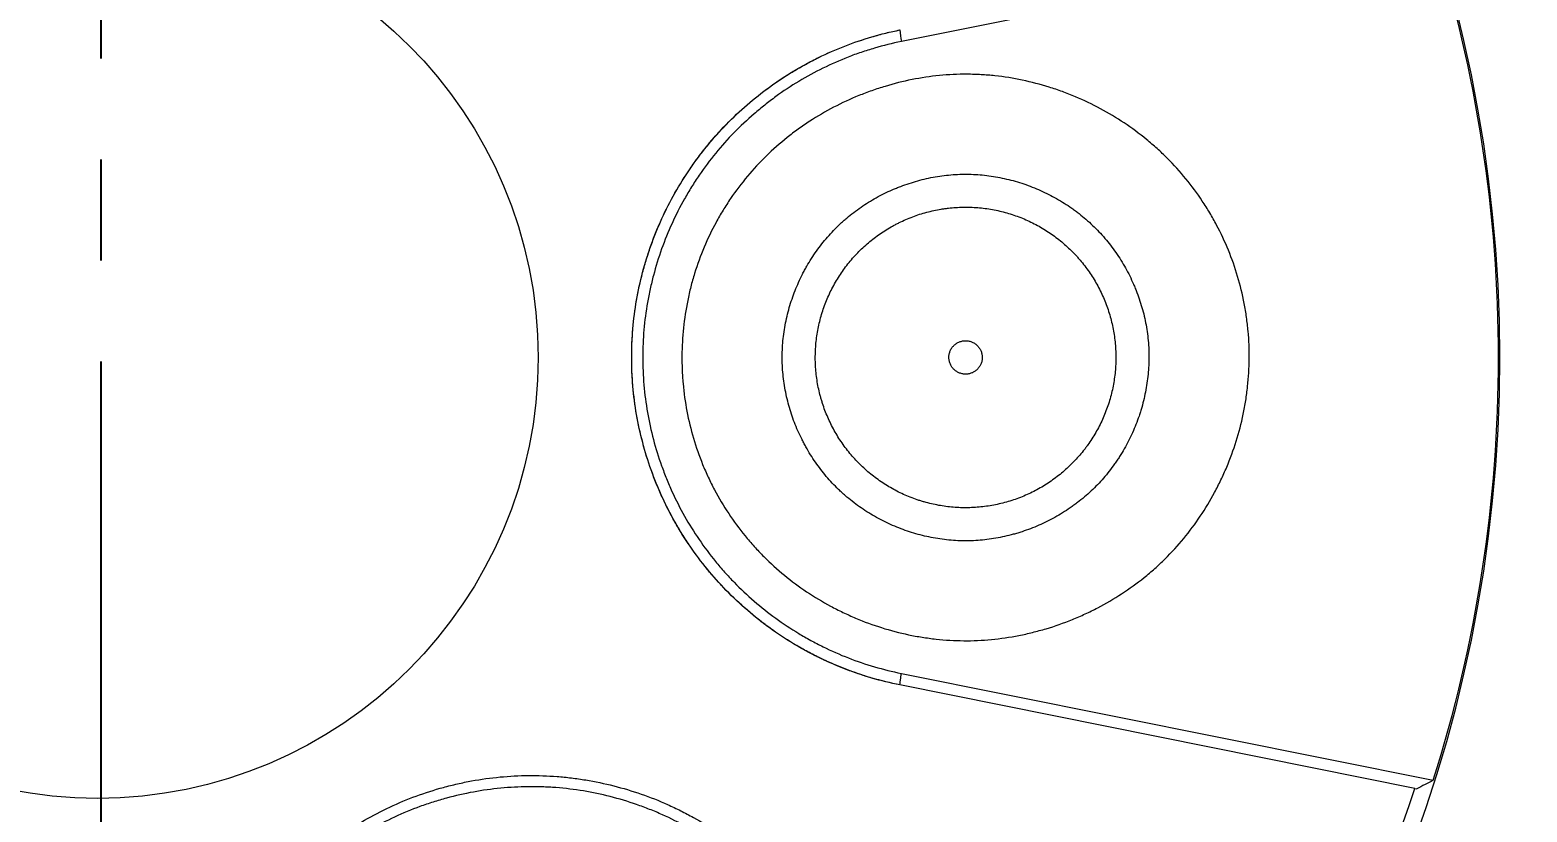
# Model space of a CAD drawing. Header units: inches. Extents: x 1105 to 1525, y -292 to 302.
# Drawn here: x 1223.2 to 1245.62, y 18.18 to 29.89 of the extents above; entities that cross this region are included whole.
import ezdxf

# ---------------------------------------------------------------- set-up
doc = ezdxf.new("R2010")
doc.units = ezdxf.units.IN
doc.header["$LTSCALE"] = 2.42
doc.header["$MEASUREMENT"] = 0
doc.header["$PDMODE"] = 3
doc.header["$PDSIZE"] = 0.3125
doc.linetypes.add('CENTER2', pattern=[1.125, 0.75, -0.125, 0.125, -0.125])
doc.layers.get('0').update_dxf_attribs({"linetype": 'CONTINUOUS'})
doc.layers.get('Defpoints').update_dxf_attribs({"linetype": 'CONTINUOUS'})
doc.layers.add('CENTER', color=1, linetype='CENTER2')
doc.layers.add('DIM', color=3, linetype='CONTINUOUS', lineweight=18)
doc.styles.get("Standard").update_dxf_attribs({"font": 'arial.ttf', "width": 0.8})
doc.dimstyles.new('ISO-25', dxfattribs={"dimtxt": 5, "dimasz": 2.5, "dimexe": 1.25, "dimexo": 0.625, "dimgap": 2, "dimtad": 1, "dimtih": 1, "dimtoh": 1, "dimdec": 1, "dimdsep": 46, "dimtxsty": 'Standard', "dimcen": 0, "dimclrd": 3, "dimclre": 3, "dimclrt": 4, "dimadec": 0, "dimazin": 0, "dimtfac": 1, "dimtdec": 1, "dimtmove": 0, "dimatfit": 3, "dimfxl": 1, "dimarcsym": 0})

# ---------------------------------------------------------------- blocks, each defined once
blk = doc.blocks.new('*D37')
at = {"layer": 'Defpoints', "color": 0, "transparency": 16777216}
for p in [(1228.664, 82.988), (1322.64, 82.988), (1224.209, -176.481)]:
    blk.add_point(p, dxfattribs=at)
at = {"layer": 'DIM', "color": 3, "lineweight": -2, "transparency": 16777216}
for p, q in [((1229.289, 82.988), (1323.89, 82.988)), ((1322.64, 77.988), (1322.64, -42.193)), ((1322.64, -171.481), (1322.64, -51.299)), ((1224.834, -176.481), (1323.89, -176.481))]:
    blk.add_line(p, q, dxfattribs=at)
at = {"layer": 'DIM', "color": 3, "transparency": 16777216}
for points in [[(1321.806, 77.988), (1323.473, 77.988), (1322.64, 82.988)], [(1321.806, -171.481), (1323.473, -171.481), (1322.64, -176.481)]]:
    blk.add_solid(points, dxfattribs=at)
at = {"layer": 'DIM', "color": 4, "transparency": 16777216, "insert": (1322.64, -46.746), "char_height": 5, "attachment_point": 5}
blk.add_mtext('259.5', dxfattribs=at)

msp = doc.modelspace()

# ---------------------------------------------------------------- linework, layer by layer
at = {"linetype": 'Continuous', "lineweight": 18, "extrusion": (-1, -2.22045e-16, 0)}
for p, q in [((1244.211, 31.317), (1236.247, 29.717)), ((1236.247, 20.259), (1244.211, 18.659)), ((1243.936, 18.537), (1236.225, 20.086)), ((1243.936, 18.537), (1243.964, 18.531))]:
    msp.add_line(p, q, dxfattribs=at)
at = {"linetype": 'Continuous', "lineweight": 18, "extrusion": (0, 0, -1)}
msp.add_circle((-1224.209, 24.988), 21, dxfattribs=at)
at = {"linetype": 'Continuous', "lineweight": 18}
msp.add_circle((1224.209, 24.988), 6.6, dxfattribs=at)
at = {"linetype": 'Continuous', "lineweight": 18, "extrusion": (0, 0, -1)}
msp.add_arc((-1224.209, 24.988), 58, 294.41167, 245.59923, dxfattribs=at)
at = {"linetype": 'Continuous', "lineweight": 13}
msp.add_arc((1224.209, 24.988), 55.5, 271.8113, 180, dxfattribs=at)
at = {"linetype": 'Continuous', "lineweight": 18}
for radius, start, end in [(55.5, 271.8097, 268.1903), (20.98, 342.4422, 17.5578), (20.755, 318.1096, 341.8904)]:
    msp.add_arc((1224.209, 24.988), radius, start, end, dxfattribs=at)
for points, knots in [([(1236.224, 20.086), (1236.082, 20.114), (1235.942, 20.149), (1235.77, 20.199), (1235.735, 20.21), (1235.667, 20.232), (1235.564, 20.265), (1235.463, 20.302), (1235.264, 20.38), (1235.003, 20.494), (1234.629, 20.698), (1234.39, 20.856), (1234.244, 20.961), (1234.215, 20.983), (1234.158, 21.026), (1234.073, 21.092), (1233.99, 21.161), (1233.828, 21.301), (1233.621, 21.496), (1233.432, 21.709), (1233.251, 21.929), (1233.165, 22.044), (1233.063, 22.192), (1233.043, 22.222), (1233.004, 22.283), (1232.946, 22.373), (1232.891, 22.466), (1232.785, 22.652), (1232.656, 22.906), (1232.549, 23.17), (1232.453, 23.439), (1232.41, 23.576), (1232.337, 23.855), (1232.306, 23.995), (1232.257, 24.276), (1232.221, 24.559), (1232.209, 24.844), (1232.209, 25.058), (1232.211, 25.165), (1232.217, 25.273), (1232.221, 25.345), (1232.224, 25.381), (1232.239, 25.561), (1232.258, 25.703), (1232.307, 25.984), (1232.367, 26.262), (1232.452, 26.535), (1232.524, 26.736), (1232.562, 26.837), (1232.604, 26.936), (1232.632, 27.003), (1232.647, 27.036), (1232.722, 27.199), (1232.852, 27.454), (1233.078, 27.816), (1233.249, 28.044), (1233.385, 28.21), (1233.431, 28.265), (1233.527, 28.372), (1233.576, 28.425), (1233.727, 28.579), (1233.935, 28.775), (1234.269, 29.04), (1234.507, 29.198), (1234.69, 29.308), (1234.753, 29.344), (1234.879, 29.413), (1234.943, 29.446), (1235.136, 29.541), (1235.399, 29.655), (1235.804, 29.793), (1236.082, 29.862), (1236.224, 29.89)], [0, 0, 0, 0, 0.03125, 0.03125, 0.039063, 0.039063, 0.046875, 0.0625, 0.0625, 0.09375, 0.125, 0.15625, 0.15625, 0.164062, 0.164062, 0.171875, 0.1875, 0.1875, 0.21875, 0.25, 0.25, 0.28125, 0.28125, 0.289063, 0.289063, 0.296875, 0.3125, 0.3125, 0.34375, 0.375, 0.375, 0.40625, 0.40625, 0.4375, 0.4375, 0.46875, 0.5, 0.5, 0.515625, 0.523438, 0.523438, 0.53125, 0.53125, 0.5625, 0.5625, 0.59375, 0.625, 0.625, 0.640625, 0.648438, 0.648438, 0.65625, 0.65625, 0.6875, 0.71875, 0.75, 0.75, 0.765625, 0.765625, 0.78125, 0.78125, 0.8125, 0.84375, 0.875, 0.875, 0.890625, 0.890625, 0.90625, 0.90625, 0.9375, 0.96875, 1, 1, 1, 1]), ([(1236.225, 20.086), (1236.084, 20.114), (1235.945, 20.148), (1235.671, 20.228), (1235.401, 20.32), (1235.141, 20.434), (1234.948, 20.528), (1234.853, 20.577), (1234.759, 20.629), (1234.696, 20.665), (1234.665, 20.683), (1234.511, 20.776), (1234.272, 20.934), (1233.937, 21.199), (1233.729, 21.394), (1233.58, 21.548), (1233.506, 21.626), (1233.435, 21.707), (1233.388, 21.762), (1233.365, 21.79), (1233.251, 21.929), (1233.079, 22.158), (1232.853, 22.52), (1232.723, 22.774), (1232.634, 22.969), (1232.591, 23.068), (1232.551, 23.169), (1232.525, 23.236), (1232.513, 23.27), (1232.452, 23.439), (1232.368, 23.713), (1232.276, 24.131), (1232.24, 24.414), (1232.221, 24.628), (1232.216, 24.699), (1232.21, 24.843), (1232.209, 24.916), (1232.209, 25.132), (1232.221, 25.418), (1232.276, 25.842), (1232.336, 26.121), (1232.391, 26.328), (1232.411, 26.398), (1232.443, 26.501), (1232.454, 26.535), (1232.477, 26.604), (1232.535, 26.774), (1232.657, 27.072), (1232.851, 27.452), (1233.002, 27.695), (1233.124, 27.872), (1233.165, 27.93), (1233.23, 28.017), (1233.252, 28.046), (1233.297, 28.102), (1233.409, 28.243), (1233.624, 28.482), (1233.934, 28.775), (1234.158, 28.952), (1234.332, 29.078), (1234.391, 29.119), (1234.511, 29.199), (1234.572, 29.237), (1234.757, 29.348), (1235.007, 29.484), (1235.398, 29.655), (1235.668, 29.747), (1235.875, 29.807), (1235.944, 29.826), (1236.084, 29.861), (1236.154, 29.876), (1236.225, 29.89)], [0, 0, 0, 0, 0.03125, 0.03125, 0.0625, 0.09375, 0.09375, 0.109375, 0.117188, 0.117188, 0.125, 0.125, 0.15625, 0.1875, 0.21875, 0.21875, 0.234375, 0.242188, 0.242188, 0.25, 0.25, 0.28125, 0.3125, 0.34375, 0.34375, 0.359375, 0.367188, 0.367188, 0.375, 0.375, 0.40625, 0.4375, 0.46875, 0.46875, 0.484375, 0.484375, 0.5, 0.5, 0.53125, 0.5625, 0.59375, 0.59375, 0.609375, 0.609375, 0.617188, 0.617188, 0.625, 0.65625, 0.6875, 0.71875, 0.71875, 0.734375, 0.734375, 0.742188, 0.742188, 0.75, 0.78125, 0.8125, 0.84375, 0.84375, 0.859375, 0.859375, 0.875, 0.875, 0.90625, 0.9375, 0.96875, 0.96875, 0.984375, 0.984375, 1, 1, 1, 1]), ([(1236.247, 29.717), (1236.111, 29.69), (1235.976, 29.657), (1235.776, 29.598), (1235.71, 29.577), (1235.579, 29.533), (1235.514, 29.509), (1235.322, 29.434), (1235.07, 29.323), (1234.71, 29.126), (1234.479, 28.974), (1234.339, 28.872), (1234.311, 28.851), (1234.256, 28.809), (1234.173, 28.746), (1234.094, 28.68), (1233.937, 28.545), (1233.737, 28.357), (1233.554, 28.153), (1233.38, 27.94), (1233.297, 27.829), (1233.199, 27.686), (1233.18, 27.657), (1233.142, 27.599), (1233.086, 27.511), (1233.034, 27.422), (1232.932, 27.242), (1232.808, 26.997), (1232.704, 26.742), (1232.611, 26.483), (1232.57, 26.351), (1232.517, 26.149), (1232.501, 26.081), (1232.471, 25.946), (1232.457, 25.879), (1232.422, 25.675), (1232.386, 25.403), (1232.374, 25.128), (1232.374, 24.853), (1232.38, 24.715), (1232.404, 24.437), (1232.422, 24.3), (1232.47, 24.029), (1232.529, 23.76), (1232.61, 23.497), (1232.68, 23.303), (1232.717, 23.206), (1232.757, 23.11), (1232.784, 23.046), (1232.798, 23.014), (1232.87, 22.856), (1232.995, 22.61), (1233.213, 22.26), (1233.377, 22.04), (1233.508, 21.88), (1233.553, 21.827), (1233.622, 21.75), (1233.646, 21.724), (1233.693, 21.674), (1233.717, 21.649), (1233.838, 21.524), (1233.939, 21.43), (1234.147, 21.25), (1234.362, 21.08), (1234.591, 20.928), (1234.769, 20.821), (1234.828, 20.787), (1234.95, 20.72), (1235.012, 20.688), (1235.198, 20.596), (1235.451, 20.485), (1235.712, 20.396), (1235.976, 20.319), (1236.111, 20.286), (1236.247, 20.259)], [0, 0, 0, 0, 0.03125, 0.03125, 0.046875, 0.046875, 0.0625, 0.0625, 0.09375, 0.125, 0.15625, 0.15625, 0.164063, 0.164063, 0.171875, 0.1875, 0.1875, 0.21875, 0.25, 0.25, 0.28125, 0.28125, 0.289063, 0.289063, 0.296875, 0.3125, 0.3125, 0.34375, 0.375, 0.375, 0.40625, 0.40625, 0.421875, 0.421875, 0.4375, 0.4375, 0.46875, 0.5, 0.5, 0.53125, 0.53125, 0.5625, 0.5625, 0.59375, 0.625, 0.625, 0.640625, 0.648437, 0.648437, 0.65625, 0.65625, 0.6875, 0.71875, 0.75, 0.75, 0.765625, 0.765625, 0.773437, 0.773437, 0.78125, 0.78125, 0.8125, 0.8125, 0.84375, 0.875, 0.875, 0.890625, 0.890625, 0.90625, 0.90625, 0.9375, 0.96875, 0.96875, 1, 1, 1, 1]), ([(1238.007, 20.827), (1237.87, 20.8), (1237.732, 20.78), (1237.457, 20.753), (1237.319, 20.747), (1237.043, 20.749), (1236.905, 20.757), (1236.732, 20.776), (1236.697, 20.78), (1236.628, 20.79), (1236.593, 20.795), (1236.49, 20.811), (1236.422, 20.824), (1236.218, 20.867), (1235.95, 20.937), (1235.69, 21.032), (1235.499, 21.113), (1235.435, 21.142), (1235.341, 21.187), (1235.309, 21.202), (1235.247, 21.234), (1235.216, 21.25), (1235.063, 21.333), (1234.825, 21.476), (1234.492, 21.722), (1234.287, 21.908), (1234.139, 22.056), (1234.09, 22.107), (1233.997, 22.211), (1233.951, 22.263), (1233.82, 22.425), (1233.656, 22.647), (1233.514, 22.885), (1233.416, 23.069), (1233.385, 23.131), (1233.341, 23.226), (1233.326, 23.258), (1233.298, 23.323), (1233.285, 23.355), (1233.219, 23.516), (1233.173, 23.647), (1233.095, 23.913), (1233.062, 24.047), (1233.01, 24.319), (1232.991, 24.457), (1232.975, 24.632), (1232.972, 24.667), (1232.968, 24.736), (1232.962, 24.841), (1232.96, 24.945), (1232.962, 25.153), (1232.978, 25.43), (1233.02, 25.704), (1233.061, 25.909), (1233.077, 25.977), (1233.111, 26.113), (1233.13, 26.18), (1233.192, 26.379), (1233.239, 26.51), (1233.346, 26.764), (1233.406, 26.889), (1233.505, 27.071), (1233.54, 27.131), (1233.595, 27.22), (1233.613, 27.25), (1233.651, 27.309), (1233.67, 27.338), (1233.769, 27.483), (1233.853, 27.593), (1234.031, 27.806), (1234.125, 27.907), (1234.323, 28.1), (1234.427, 28.192), (1234.563, 28.3), (1234.59, 28.322), (1234.646, 28.364), (1234.674, 28.385), (1234.759, 28.446), (1234.817, 28.485), (1234.991, 28.599), (1235.23, 28.738), (1235.481, 28.855), (1235.674, 28.933), (1235.739, 28.958), (1235.871, 29.005), (1235.937, 29.026), (1236.137, 29.087), (1236.406, 29.154), (1236.679, 29.194), (1236.953, 29.221), (1237.092, 29.228), (1237.266, 29.227), (1237.301, 29.226), (1237.371, 29.224), (1237.406, 29.223), (1237.51, 29.217), (1237.579, 29.211), (1237.786, 29.189), (1237.923, 29.167), (1238.193, 29.11), (1238.327, 29.075), (1238.526, 29.013), (1238.592, 28.991), (1238.69, 28.955), (1238.723, 28.943), (1238.788, 28.917), (1238.82, 28.904), (1238.981, 28.836), (1239.231, 28.717), (1239.468, 28.575), (1239.698, 28.421), (1239.81, 28.339), (1239.946, 28.228), (1239.972, 28.206), (1240.025, 28.16), (1240.104, 28.091), (1240.18, 28.019), (1240.326, 27.872), (1240.512, 27.667), (1240.676, 27.445), (1240.792, 27.272), (1240.829, 27.213), (1240.883, 27.123), (1240.9, 27.092), (1240.935, 27.031), (1240.951, 27.001), (1241.033, 26.847), (1241.092, 26.721), (1241.197, 26.465), (1241.243, 26.335), (1241.322, 26.069), (1241.355, 25.934), (1241.388, 25.762), (1241.394, 25.727), (1241.405, 25.658), (1241.421, 25.555), (1241.433, 25.451), (1241.452, 25.244), (1241.457, 25.106), (1241.455, 24.829), (1241.447, 24.691), (1241.428, 24.518), (1241.423, 24.483), (1241.414, 24.414), (1241.409, 24.379), (1241.392, 24.275), (1241.38, 24.207), (1241.337, 24.002), (1241.267, 23.734), (1241.172, 23.474), (1241.091, 23.282), (1241.063, 23.218), (1241.017, 23.124), (1241.002, 23.092), (1240.97, 23.03), (1240.954, 22.999), (1240.871, 22.845), (1240.728, 22.607), (1240.481, 22.275), (1240.294, 22.07), (1240.17, 21.948), (1240.145, 21.923), (1240.094, 21.876), (1240.068, 21.852), (1239.989, 21.782), (1239.936, 21.737), (1239.773, 21.607), (1239.661, 21.526), (1239.429, 21.375), (1239.31, 21.305), (1239.125, 21.209), (1239.063, 21.178), (1238.936, 21.12), (1238.872, 21.092), (1238.678, 21.013), (1238.547, 20.967), (1238.346, 20.907), (1238.279, 20.889), (1238.144, 20.855), (1238.076, 20.84), (1238.007, 20.827)], [0, 0, 0, 0, 0.015625, 0.015625, 0.03125, 0.03125, 0.046875, 0.046875, 0.050781, 0.050781, 0.054687, 0.054687, 0.0625, 0.0625, 0.078125, 0.09375, 0.09375, 0.101562, 0.101562, 0.105469, 0.105469, 0.109375, 0.109375, 0.125, 0.140625, 0.15625, 0.15625, 0.164062, 0.164062, 0.171875, 0.171875, 0.1875, 0.203125, 0.203125, 0.210937, 0.210937, 0.214844, 0.214844, 0.21875, 0.21875, 0.234375, 0.234375, 0.25, 0.25, 0.265625, 0.265625, 0.269531, 0.269531, 0.273437, 0.28125, 0.28125, 0.296875, 0.3125, 0.3125, 0.320312, 0.320312, 0.328125, 0.328125, 0.34375, 0.34375, 0.359375, 0.359375, 0.367187, 0.367187, 0.371094, 0.371094, 0.375, 0.375, 0.390625, 0.390625, 0.40625, 0.40625, 0.421875, 0.421875, 0.425781, 0.425781, 0.429687, 0.429687, 0.4375, 0.4375, 0.453125, 0.46875, 0.46875, 0.476562, 0.476562, 0.484375, 0.484375, 0.5, 0.515625, 0.515625, 0.53125, 0.53125, 0.535156, 0.535156, 0.539062, 0.539062, 0.546875, 0.546875, 0.5625, 0.5625, 0.578125, 0.578125, 0.585937, 0.585937, 0.589844, 0.589844, 0.59375, 0.59375, 0.609375, 0.625, 0.625, 0.640625, 0.640625, 0.644531, 0.644531, 0.648437, 0.65625, 0.65625, 0.671875, 0.6875, 0.6875, 0.695312, 0.695312, 0.699219, 0.699219, 0.703125, 0.703125, 0.71875, 0.71875, 0.734375, 0.734375, 0.75, 0.75, 0.753906, 0.753906, 0.757812, 0.765625, 0.765625, 0.78125, 0.78125, 0.796875, 0.796875, 0.800781, 0.800781, 0.804687, 0.804687, 0.8125, 0.8125, 0.828125, 0.84375, 0.84375, 0.851562, 0.851562, 0.855469, 0.855469, 0.859375, 0.859375, 0.875, 0.890625, 0.90625, 0.90625, 0.910156, 0.910156, 0.914062, 0.914062, 0.921875, 0.921875, 0.9375, 0.9375, 0.953125, 0.953125, 0.960937, 0.960937, 0.96875, 0.96875, 0.984375, 0.984375, 0.992187, 0.992187, 1, 1, 1, 1]), ([(1239.459, 26.557), (1239.408, 26.632), (1239.353, 26.703), (1239.236, 26.839), (1239.175, 26.904), (1239.046, 27.027), (1238.978, 27.086), (1238.89, 27.155), (1238.872, 27.169), (1238.835, 27.196), (1238.817, 27.209), (1238.761, 27.248), (1238.724, 27.273), (1238.61, 27.345), (1238.455, 27.433), (1238.291, 27.506), (1238.166, 27.556), (1238.124, 27.571), (1238.038, 27.6), (1237.995, 27.613), (1237.865, 27.65), (1237.691, 27.691), (1237.514, 27.715), (1237.336, 27.73), (1237.247, 27.732), (1237.112, 27.73), (1237.066, 27.728), (1236.976, 27.721), (1236.932, 27.717), (1236.798, 27.7), (1236.622, 27.67), (1236.45, 27.622), (1236.322, 27.58), (1236.279, 27.565), (1236.216, 27.541), (1236.195, 27.533), (1236.153, 27.516), (1236.049, 27.472), (1235.868, 27.383), (1235.717, 27.289), (1235.569, 27.187), (1235.498, 27.133), (1235.412, 27.06), (1235.394, 27.045), (1235.361, 27.015), (1235.311, 26.969), (1235.263, 26.922), (1235.17, 26.825), (1235.053, 26.69), (1234.949, 26.544), (1234.877, 26.431), (1234.853, 26.392), (1234.82, 26.333), (1234.809, 26.313), (1234.787, 26.274), (1234.735, 26.174), (1234.652, 25.99), (1234.594, 25.82), (1234.545, 25.648), (1234.524, 25.56), (1234.491, 25.382), (1234.479, 25.293), (1234.464, 25.114), (1234.462, 25.025), (1234.465, 24.847), (1234.472, 24.757), (1234.488, 24.623), (1234.495, 24.579), (1234.511, 24.489), (1234.519, 24.445), (1234.549, 24.313), (1234.597, 24.14), (1234.661, 23.973), (1234.715, 23.85), (1234.744, 23.789), (1234.775, 23.728), (1234.796, 23.688), (1234.807, 23.668), (1234.862, 23.57), (1234.957, 23.417), (1235.065, 23.276), (1235.181, 23.14), (1235.242, 23.074), (1235.323, 22.996), (1235.34, 22.981), (1235.373, 22.95), (1235.39, 22.935), (1235.441, 22.891), (1235.476, 22.862), (1235.582, 22.779), (1235.728, 22.676), (1235.884, 22.587), (1236.004, 22.526), (1236.044, 22.507), (1236.126, 22.469), (1236.168, 22.452), (1236.294, 22.402), (1236.464, 22.345), (1236.637, 22.304), (1236.813, 22.271), (1236.902, 22.259), (1237.037, 22.248), (1237.082, 22.245), (1237.172, 22.242), (1237.217, 22.242), (1237.351, 22.245), (1237.44, 22.251), (1237.617, 22.273), (1237.705, 22.288), (1237.837, 22.318), (1237.88, 22.329), (1237.945, 22.346), (1237.967, 22.353), (1238.011, 22.366), (1238.118, 22.4), (1238.307, 22.472), (1238.467, 22.551), (1238.623, 22.637), (1238.7, 22.685), (1238.793, 22.749), (1238.811, 22.762), (1238.848, 22.788), (1238.902, 22.829), (1239.024, 22.927), (1239.122, 23.019), (1239.246, 23.147), (1239.304, 23.215), (1239.387, 23.321), (1239.414, 23.357), (1239.453, 23.412), (1239.466, 23.431), (1239.491, 23.468), (1239.553, 23.563), (1239.653, 23.738), (1239.726, 23.902), (1239.776, 24.027), (1239.799, 24.09), (1239.82, 24.154), (1239.833, 24.198), (1239.84, 24.219), (1239.871, 24.328), (1239.912, 24.503), (1239.936, 24.68), (1239.952, 24.858), (1239.955, 24.948), (1239.953, 25.083), (1239.951, 25.128), (1239.945, 25.219), (1239.941, 25.264), (1239.925, 25.398), (1239.91, 25.486), (1239.871, 25.661), (1239.847, 25.747), (1239.806, 25.875), (1239.783, 25.938), (1239.758, 26.001), (1239.741, 26.043), (1239.732, 26.064), (1239.687, 26.168), (1239.647, 26.249), (1239.559, 26.406), (1239.511, 26.483), (1239.459, 26.557)], [0, 0, 0, 0, 0.015625, 0.015625, 0.03125, 0.03125, 0.046875, 0.046875, 0.050781, 0.050781, 0.054688, 0.054688, 0.0625, 0.0625, 0.078125, 0.09375, 0.09375, 0.101563, 0.101563, 0.109375, 0.109375, 0.125, 0.140625, 0.140625, 0.15625, 0.15625, 0.164063, 0.164063, 0.171875, 0.171875, 0.1875, 0.203125, 0.203125, 0.210938, 0.210938, 0.214844, 0.214844, 0.21875, 0.234375, 0.25, 0.25, 0.265625, 0.265625, 0.269531, 0.269531, 0.273438, 0.28125, 0.28125, 0.296875, 0.3125, 0.3125, 0.320313, 0.320313, 0.324219, 0.324219, 0.328125, 0.34375, 0.359375, 0.359375, 0.375, 0.375, 0.390625, 0.390625, 0.40625, 0.40625, 0.421875, 0.421875, 0.429688, 0.429688, 0.4375, 0.4375, 0.453125, 0.46875, 0.46875, 0.476563, 0.480469, 0.480469, 0.484375, 0.484375, 0.5, 0.515625, 0.515625, 0.53125, 0.53125, 0.535156, 0.535156, 0.539063, 0.539063, 0.546875, 0.546875, 0.5625, 0.578125, 0.578125, 0.585938, 0.585938, 0.59375, 0.59375, 0.609375, 0.625, 0.625, 0.640625, 0.640625, 0.648438, 0.648438, 0.65625, 0.65625, 0.671875, 0.671875, 0.6875, 0.6875, 0.695313, 0.695313, 0.699219, 0.699219, 0.703125, 0.71875, 0.734375, 0.734375, 0.75, 0.75, 0.753906, 0.753906, 0.757813, 0.765625, 0.78125, 0.78125, 0.796875, 0.796875, 0.804688, 0.804688, 0.808594, 0.808594, 0.8125, 0.828125, 0.84375, 0.84375, 0.851563, 0.855469, 0.855469, 0.859375, 0.859375, 0.875, 0.890625, 0.890625, 0.90625, 0.90625, 0.914063, 0.914063, 0.921875, 0.921875, 0.9375, 0.9375, 0.953125, 0.953125, 0.960938, 0.964844, 0.964844, 0.96875, 0.96875, 0.984375, 0.984375, 1, 1, 1, 1]), ([(1237.792, 22.815), (1237.864, 22.834), (1238.004, 22.88), (1238.206, 22.967), (1238.334, 23.038), (1238.428, 23.097), (1238.459, 23.117), (1238.52, 23.159), (1238.55, 23.181), (1238.638, 23.249), (1238.749, 23.344), (1238.851, 23.449), (1238.924, 23.532), (1238.96, 23.574), (1238.994, 23.618), (1239.016, 23.648), (1239.027, 23.663), (1239.081, 23.738), (1239.161, 23.862), (1239.261, 24.058), (1239.315, 24.195), (1239.351, 24.3), (1239.362, 24.335), (1239.382, 24.407), (1239.392, 24.443), (1239.417, 24.55), (1239.443, 24.695), (1239.455, 24.841), (1239.459, 24.952), (1239.459, 24.989), (1239.458, 25.063), (1239.456, 25.1), (1239.449, 25.211), (1239.432, 25.357), (1239.385, 25.572), (1239.34, 25.713), (1239.301, 25.817), (1239.287, 25.851), (1239.257, 25.919), (1239.242, 25.953), (1239.193, 26.052), (1239.121, 26.18), (1239.038, 26.3), (1238.97, 26.388), (1238.947, 26.417), (1238.911, 26.459), (1238.899, 26.473), (1238.874, 26.501), (1238.812, 26.569), (1238.693, 26.684), (1238.52, 26.821), (1238.396, 26.9), (1238.3, 26.956), (1238.267, 26.974), (1238.202, 27.007), (1238.169, 27.023), (1238.068, 27.069), (1237.932, 27.122), (1237.791, 27.163), (1237.683, 27.188), (1237.647, 27.195), (1237.574, 27.209), (1237.537, 27.214), (1237.428, 27.229), (1237.281, 27.24), (1237.135, 27.238), (1237.025, 27.231), (1236.97, 27.226), (1236.915, 27.219), (1236.879, 27.214), (1236.86, 27.211), (1236.769, 27.196), (1236.625, 27.165), (1236.416, 27.098), (1236.281, 27.039), (1236.198, 26.998), (1236.181, 26.99), (1236.149, 26.973), (1236.132, 26.964), (1236.084, 26.937), (1236.052, 26.918), (1235.958, 26.86), (1235.837, 26.776), (1235.726, 26.682), (1235.645, 26.606), (1235.619, 26.581), (1235.567, 26.527), (1235.542, 26.5), (1235.469, 26.417), (1235.377, 26.301), (1235.258, 26.116), (1235.19, 25.985), (1235.144, 25.884), (1235.13, 25.85), (1235.103, 25.781), (1235.09, 25.746), (1235.054, 25.642), (1235.014, 25.501), (1234.988, 25.356), (1234.973, 25.246), (1234.969, 25.21), (1234.963, 25.136), (1234.961, 25.099), (1234.957, 24.988), (1234.96, 24.84), (1234.985, 24.622), (1235.016, 24.477), (1235.04, 24.388), (1235.045, 24.37), (1235.056, 24.334), (1235.072, 24.281), (1235.09, 24.229), (1235.129, 24.126), (1235.188, 23.991), (1235.259, 23.863), (1235.317, 23.769), (1235.338, 23.738), (1235.38, 23.677), (1235.402, 23.647), (1235.469, 23.559), (1235.564, 23.447), (1235.67, 23.345), (1235.753, 23.272), (1235.781, 23.249), (1235.839, 23.203), (1235.868, 23.18), (1235.959, 23.116), (1236.083, 23.036), (1236.278, 22.935), (1236.415, 22.881), (1236.502, 22.852), (1236.52, 22.846), (1236.555, 22.835), (1236.573, 22.83), (1236.626, 22.814), (1236.662, 22.805), (1236.77, 22.78), (1236.914, 22.754), (1237.06, 22.742), (1237.17, 22.738), (1237.207, 22.738), (1237.281, 22.739), (1237.318, 22.74), (1237.429, 22.748), (1237.576, 22.765), (1237.72, 22.796), (1237.792, 22.815)], [0, 0, 0, 0, 0.015625, 0.03125, 0.046875, 0.046875, 0.054688, 0.054688, 0.0625, 0.0625, 0.078125, 0.09375, 0.09375, 0.101563, 0.105469, 0.105469, 0.109375, 0.109375, 0.125, 0.140625, 0.15625, 0.15625, 0.164063, 0.164063, 0.171875, 0.171875, 0.1875, 0.203125, 0.203125, 0.210938, 0.210938, 0.21875, 0.21875, 0.234375, 0.25, 0.265625, 0.265625, 0.273438, 0.273438, 0.28125, 0.28125, 0.296875, 0.3125, 0.3125, 0.320313, 0.320313, 0.324219, 0.324219, 0.328125, 0.34375, 0.359375, 0.375, 0.375, 0.382813, 0.382813, 0.390625, 0.390625, 0.40625, 0.421875, 0.421875, 0.429688, 0.429688, 0.4375, 0.4375, 0.453125, 0.46875, 0.46875, 0.476563, 0.480469, 0.480469, 0.484375, 0.484375, 0.5, 0.515625, 0.53125, 0.53125, 0.535156, 0.535156, 0.539063, 0.539063, 0.546875, 0.546875, 0.5625, 0.578125, 0.578125, 0.585938, 0.585938, 0.59375, 0.59375, 0.609375, 0.625, 0.640625, 0.640625, 0.648438, 0.648438, 0.65625, 0.65625, 0.671875, 0.6875, 0.6875, 0.695313, 0.695313, 0.703125, 0.703125, 0.71875, 0.734375, 0.75, 0.75, 0.753906, 0.753906, 0.757813, 0.765625, 0.765625, 0.78125, 0.796875, 0.796875, 0.804688, 0.804688, 0.8125, 0.8125, 0.828125, 0.84375, 0.84375, 0.851563, 0.851563, 0.859375, 0.859375, 0.875, 0.890625, 0.90625, 0.90625, 0.910156, 0.910156, 0.914063, 0.914063, 0.921875, 0.921875, 0.9375, 0.953125, 0.953125, 0.960938, 0.960938, 0.96875, 0.96875, 0.984375, 1, 1, 1, 1]), ([(1237.277, 24.748), (1237.292, 24.752), (1237.308, 24.758), (1237.329, 24.769), (1237.337, 24.773), (1237.35, 24.782), (1237.357, 24.787), (1237.376, 24.802), (1237.388, 24.813), (1237.404, 24.832), (1237.409, 24.839), (1237.419, 24.852), (1237.423, 24.859), (1237.435, 24.881), (1237.441, 24.896), (1237.449, 24.919), (1237.451, 24.927), (1237.455, 24.943), (1237.457, 24.959), (1237.458, 24.975), (1237.459, 24.992), (1237.458, 25), (1237.456, 25.025), (1237.453, 25.041), (1237.447, 25.064), (1237.444, 25.072), (1237.438, 25.088), (1237.435, 25.095), (1237.423, 25.117), (1237.415, 25.131), (1237.399, 25.15), (1237.394, 25.156), (1237.382, 25.168), (1237.376, 25.173), (1237.358, 25.189), (1237.344, 25.199), (1237.316, 25.215), (1237.301, 25.221), (1237.277, 25.229), (1237.269, 25.231), (1237.253, 25.234), (1237.245, 25.235), (1237.221, 25.238), (1237.205, 25.239), (1237.18, 25.237), (1237.172, 25.236), (1237.156, 25.233), (1237.148, 25.231), (1237.124, 25.224), (1237.109, 25.218), (1237.087, 25.207), (1237.08, 25.203), (1237.066, 25.194), (1237.053, 25.184), (1237.041, 25.174), (1237.029, 25.162), (1237.023, 25.156), (1237.007, 25.138), (1236.998, 25.124), (1236.986, 25.103), (1236.983, 25.095), (1236.976, 25.08), (1236.973, 25.073), (1236.966, 25.049), (1236.962, 25.033), (1236.959, 25.009), (1236.959, 25.001), (1236.958, 24.984), (1236.959, 24.976), (1236.961, 24.952), (1236.964, 24.936), (1236.973, 24.904), (1236.979, 24.889), (1236.99, 24.867), (1236.994, 24.86), (1237.003, 24.846), (1237.007, 24.839), (1237.023, 24.82), (1237.034, 24.808), (1237.059, 24.787), (1237.072, 24.778), (1237.101, 24.762), (1237.116, 24.755), (1237.139, 24.748), (1237.147, 24.746), (1237.163, 24.742), (1237.179, 24.739), (1237.195, 24.738), (1237.212, 24.738), (1237.22, 24.738), (1237.245, 24.74), (1237.261, 24.743), (1237.277, 24.748)], [0, 0, 0, 0, 0.03125, 0.03125, 0.046875, 0.046875, 0.0625, 0.0625, 0.09375, 0.09375, 0.109375, 0.109375, 0.125, 0.125, 0.15625, 0.15625, 0.171875, 0.171875, 0.1875, 0.203125, 0.203125, 0.21875, 0.21875, 0.25, 0.25, 0.265625, 0.265625, 0.28125, 0.28125, 0.3125, 0.3125, 0.328125, 0.328125, 0.34375, 0.34375, 0.375, 0.375, 0.40625, 0.40625, 0.421875, 0.421875, 0.4375, 0.4375, 0.46875, 0.46875, 0.484375, 0.484375, 0.5, 0.5, 0.53125, 0.53125, 0.546875, 0.546875, 0.5625, 0.578125, 0.578125, 0.59375, 0.59375, 0.625, 0.625, 0.640625, 0.640625, 0.65625, 0.65625, 0.6875, 0.6875, 0.703125, 0.703125, 0.71875, 0.71875, 0.75, 0.75, 0.78125, 0.78125, 0.796875, 0.796875, 0.8125, 0.8125, 0.84375, 0.84375, 0.875, 0.875, 0.90625, 0.90625, 0.921875, 0.921875, 0.9375, 0.953125, 0.953125, 0.96875, 0.96875, 1, 1, 1, 1]), ([(1225.971, 12.13), (1225.925, 12.267), (1225.885, 12.404), (1225.818, 12.682), (1225.762, 12.961), (1225.73, 13.243), (1225.715, 13.457), (1225.71, 13.564), (1225.709, 13.672), (1225.708, 13.744), (1225.709, 13.78), (1225.712, 13.96), (1225.72, 14.103), (1225.75, 14.387), (1225.791, 14.668), (1225.857, 14.946), (1225.915, 15.152), (1225.946, 15.255), (1225.981, 15.357), (1226.005, 15.425), (1226.017, 15.459), (1226.08, 15.627), (1226.193, 15.891), (1226.394, 16.268), (1226.549, 16.507), (1226.673, 16.682), (1226.737, 16.769), (1226.804, 16.853), (1226.85, 16.909), (1226.873, 16.937), (1226.989, 17.075), (1227.184, 17.285), (1227.5, 17.572), (1227.727, 17.746), (1227.903, 17.869), (1227.962, 17.909), (1228.084, 17.986), (1228.146, 18.024), (1228.333, 18.132), (1228.587, 18.264), (1228.981, 18.428), (1229.253, 18.515), (1229.461, 18.572), (1229.53, 18.589), (1229.636, 18.613), (1229.671, 18.621), (1229.742, 18.636), (1229.918, 18.67), (1230.237, 18.714), (1230.664, 18.736), (1230.949, 18.726), (1231.164, 18.71), (1231.235, 18.702), (1231.343, 18.69), (1231.378, 18.685), (1231.45, 18.675), (1231.627, 18.647), (1231.942, 18.581), (1232.351, 18.459), (1232.616, 18.354), (1232.813, 18.266), (1232.878, 18.235), (1233.007, 18.171), (1233.07, 18.137), (1233.258, 18.033), (1233.502, 17.884), (1233.845, 17.631), (1234.06, 17.443), (1234.215, 17.295), (1234.266, 17.244), (1234.366, 17.14), (1234.415, 17.087), (1234.462, 17.033)], [0, 0, 0, 0, 0.03125, 0.03125, 0.0625, 0.09375, 0.09375, 0.109375, 0.117188, 0.117188, 0.125, 0.125, 0.15625, 0.15625, 0.1875, 0.21875, 0.21875, 0.234375, 0.242187, 0.242187, 0.25, 0.25, 0.28125, 0.3125, 0.34375, 0.34375, 0.359375, 0.367188, 0.367188, 0.375, 0.375, 0.40625, 0.4375, 0.46875, 0.46875, 0.484375, 0.484375, 0.5, 0.5, 0.53125, 0.5625, 0.59375, 0.59375, 0.609375, 0.609375, 0.617187, 0.617187, 0.625, 0.65625, 0.6875, 0.71875, 0.71875, 0.734375, 0.734375, 0.742187, 0.742187, 0.75, 0.78125, 0.8125, 0.84375, 0.84375, 0.859375, 0.859375, 0.875, 0.875, 0.90625, 0.9375, 0.96875, 0.96875, 0.984375, 0.984375, 1, 1, 1, 1]), ([(1234.323, 16.927), (1234.232, 17.031), (1234.136, 17.132), (1233.985, 17.275), (1233.934, 17.322), (1233.829, 17.413), (1233.776, 17.458), (1233.615, 17.587), (1233.394, 17.749), (1233.042, 17.963), (1232.796, 18.086), (1232.637, 18.157), (1232.605, 18.171), (1232.542, 18.198), (1232.445, 18.237), (1232.348, 18.273), (1232.153, 18.341), (1231.89, 18.42), (1231.622, 18.477), (1231.351, 18.521), (1231.214, 18.538), (1231.04, 18.551), (1231.006, 18.553), (1230.936, 18.557), (1230.832, 18.561), (1230.729, 18.562), (1230.522, 18.56), (1230.248, 18.545), (1229.975, 18.508), (1229.704, 18.458), (1229.569, 18.428), (1229.368, 18.373), (1229.301, 18.354), (1229.169, 18.312), (1229.104, 18.289), (1228.91, 18.219), (1228.656, 18.114), (1228.413, 17.987), (1228.174, 17.849), (1228.057, 17.775), (1227.829, 17.615), (1227.719, 17.531), (1227.508, 17.354), (1227.305, 17.169), (1227.118, 16.967), (1226.984, 16.809), (1226.919, 16.729), (1226.856, 16.646), (1226.814, 16.59), (1226.794, 16.562), (1226.693, 16.421), (1226.542, 16.189), (1226.348, 15.826), (1226.24, 15.574), (1226.167, 15.38), (1226.144, 15.315), (1226.111, 15.217), (1226.101, 15.184), (1226.08, 15.117), (1226.071, 15.084), (1226.024, 14.917), (1225.992, 14.782), (1225.941, 14.512), (1225.901, 14.24), (1225.884, 13.966), (1225.88, 13.759), (1225.88, 13.69), (1225.883, 13.552), (1225.886, 13.482), (1225.9, 13.275), (1225.93, 13), (1225.984, 12.73), (1226.049, 12.462), (1226.088, 12.33), (1226.132, 12.198)], [0, 0, 0, 0, 0.03125, 0.03125, 0.046875, 0.046875, 0.0625, 0.0625, 0.09375, 0.125, 0.15625, 0.15625, 0.164063, 0.164063, 0.171875, 0.1875, 0.1875, 0.21875, 0.25, 0.25, 0.28125, 0.28125, 0.289063, 0.289063, 0.296875, 0.3125, 0.3125, 0.34375, 0.375, 0.375, 0.40625, 0.40625, 0.421875, 0.421875, 0.4375, 0.4375, 0.46875, 0.5, 0.5, 0.53125, 0.53125, 0.5625, 0.5625, 0.59375, 0.625, 0.625, 0.640625, 0.648438, 0.648438, 0.65625, 0.65625, 0.6875, 0.71875, 0.75, 0.75, 0.765625, 0.765625, 0.773438, 0.773438, 0.78125, 0.78125, 0.8125, 0.8125, 0.84375, 0.875, 0.875, 0.890625, 0.890625, 0.90625, 0.90625, 0.9375, 0.96875, 0.96875, 1, 1, 1, 1])]:
    msp.add_open_spline(points, degree=3, knots=knots, dxfattribs=at)
for points, degree in [([(1236.224, 29.89), (1236.231, 29.832), (1236.239, 29.775), (1236.247, 29.717)], 3), ([(1236.224, 20.086), (1236.247, 20.259)], 1), ([(1244.211, 18.659), (1244.129, 18.616), (1244.047, 18.573), (1243.964, 18.531)], 3)]:
    msp.add_open_spline(points, degree=degree, dxfattribs=at)
at = {"layer": 'CENTER', "ltscale": 5}
msp.add_line((1224.261, 92.988), (1224.261, -186.481), dxfattribs=at)

# ---------------------------------------------------------------- dimensions: what is measured, and where the dimension line sits
at = {"layer": 'DIM'}
dim = msp.add_linear_dim(base=(1322.64, 82.988), p1=(1224.209, -176.481), p2=(1228.664, 82.988), angle=90, dimstyle='ISO-25', override={"dimasz": 5, "dimtad": 0}, dxfattribs=at)
dim.commit()
dim.dimension.update_dxf_attribs({"geometry": '*D37', "text_midpoint": (1322.64, -46.746)})

doc.saveas('drawing.dxf')
